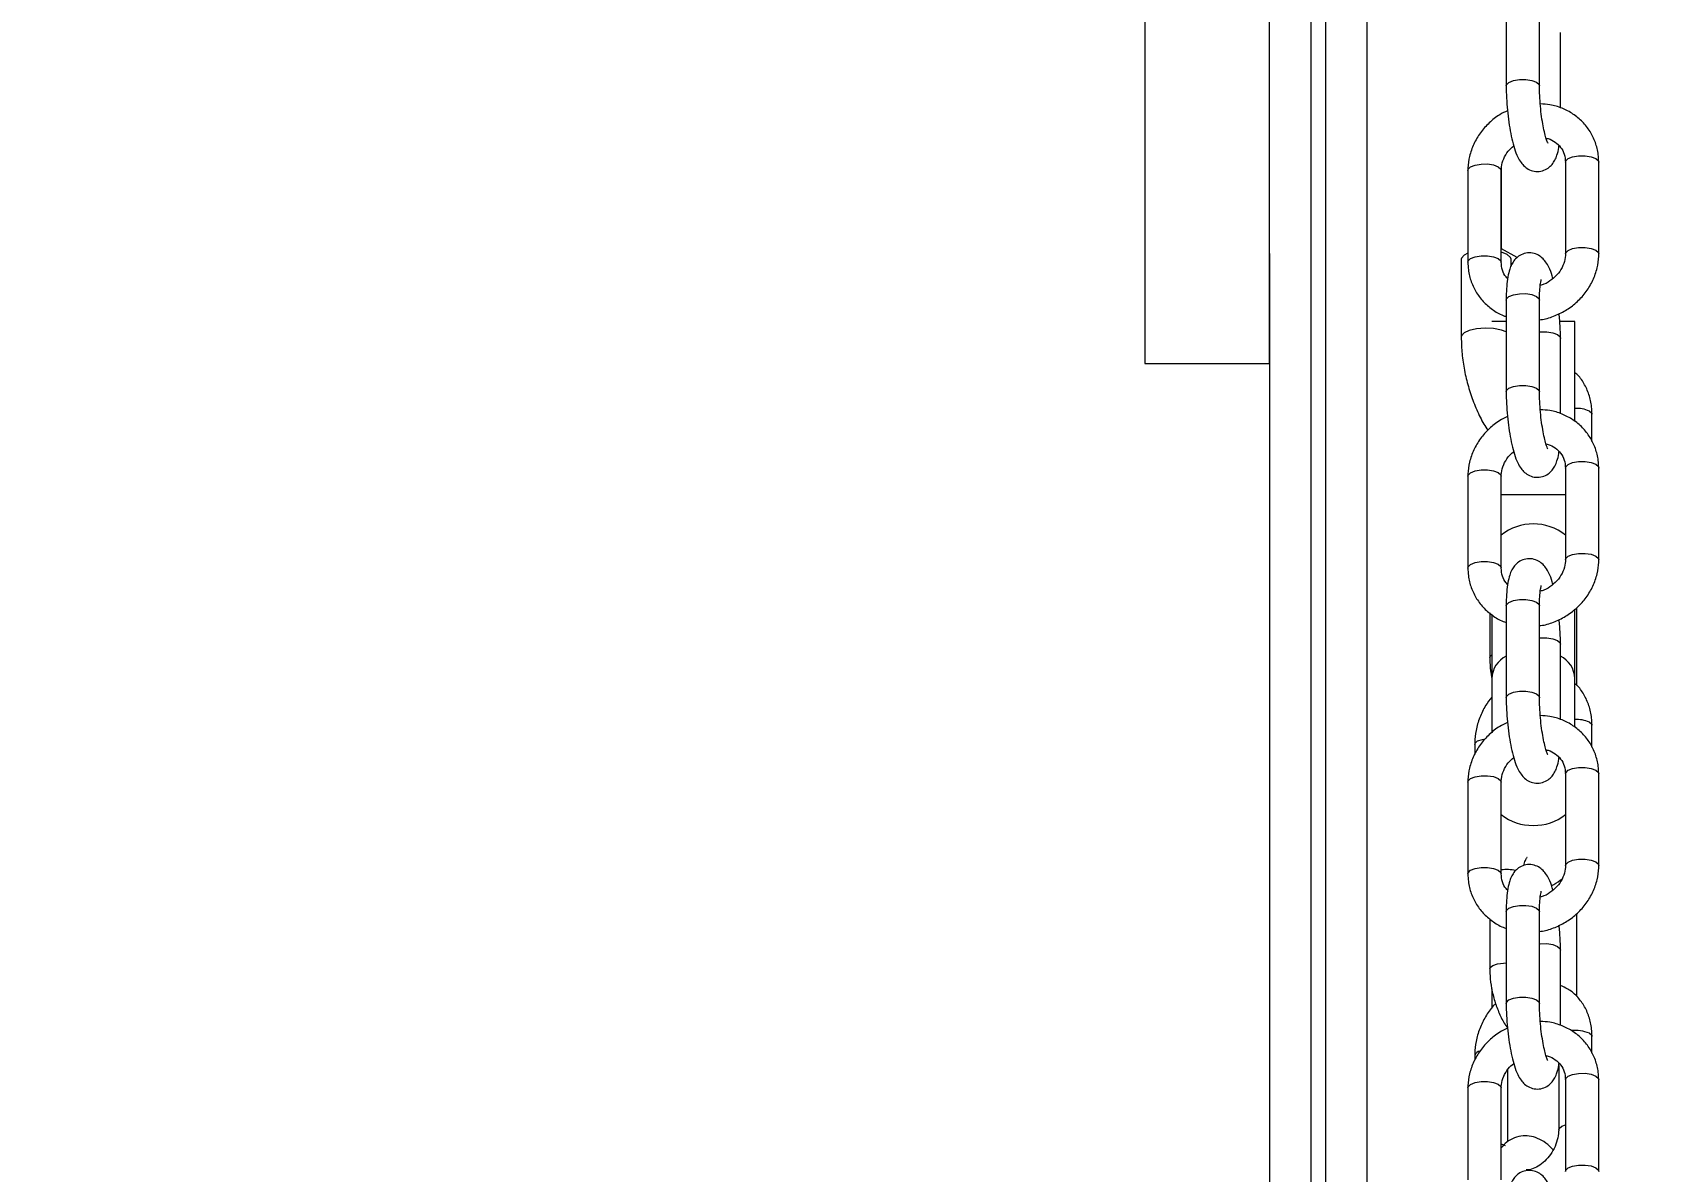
# Model space of a CAD drawing. Header units: millimetres. Extents: x -9110 to 8278, y -6387 to 5914.
# Drawn here: x -2328.6 to -2133, y 801.7 to 938.7 of the extents above; entities that cross this region are included whole.
import ezdxf

# ---------------------------------------------------------------- set-up
doc = ezdxf.new("R2010")
doc.units = ezdxf.units.MM
for name, color, linetype in [('DIKOM_ОБЪЕКТ', 7, 'Continuous'), ('DIKOM_РАЗМЕР_ЗОНА', 7, 'Continuous'), ('DIKOM_РАЗМЕР_ОБЪЕКТА', 7, 'Continuous')]:
    doc.layers.add(name, color=color, linetype=linetype)
doc.styles.add('style1', font='arial.ttf', dxfattribs={"width": 0.8})
doc.dimstyles.new('1-50', dxfattribs={"dimtxt": 300, "dimasz": 200, "dimexe": 100, "dimexo": 0, "dimgap": 100, "dimtad": 1, "dimtxsty": 'style1', "dimcen": 200, "dimclrd": 7, "dimclre": 7, "dimclrt": 7, "dimadec": 1, "dimazin": 2, "dimtfac": 1, "dimtmove": 0, "dimatfit": 2, "dimfxl": 0, "dimlwd": 25, "dimlwe": 18, "dimarcsym": 0})

# ---------------------------------------------------------------- blocks, each defined once
blk = doc.blocks.new('*D9')
at = {"layer": 'Defpoints', "color": 0, "transparency": 16777216}
for p in [(-2194.75, 3914.39), (-7206.95, -3406.45), (-367.75, -3406.45)]:
    blk.add_point(p, dxfattribs=at)
at = {"layer": 'DIKOM_РАЗМЕР_ОБЪЕКТА', "color": 7, "lineweight": 18, "transparency": 16777216}
for p, q in [((-2194.75, 3914.39), (-7306.95, 3914.39)), ((-367.75, -3406.45), (-7306.95, -3406.45))]:
    blk.add_line(p, q, dxfattribs=at)
at = {"layer": 'DIKOM_РАЗМЕР_ОБЪЕКТА', "color": 7, "lineweight": 25, "transparency": 16777216}
blk.add_line((-7206.95, 3714.39), (-7206.95, -3206.45), dxfattribs=at)
at = {"layer": 'DIKOM_РАЗМЕР_ОБЪЕКТА', "color": 7, "transparency": 16777216}
for points in [[(-7240.28, 3714.39), (-7173.61, 3714.39), (-7206.95, 3914.39)], [(-7240.28, -3206.45), (-7173.61, -3206.45), (-7206.95, -3406.45)]]:
    blk.add_solid(points, dxfattribs=at)
at = {"layer": 'DIKOM_РАЗМЕР_ОБЪЕКТА', "color": 7, "transparency": 16777216, "insert": (-7460.22, 292.26), "char_height": 300, "attachment_point": 5, "rotation": 90, "style": 'style1'}
blk.add_mtext('7300', dxfattribs=at)
blk = doc.blocks.new('*D10')
at = {"layer": 'Defpoints', "color": 0, "transparency": 16777216}
for p in [(-3851.31, 5914.39), (-8660.16, -5406.45), (-497.85, -5406.45)]:
    blk.add_point(p, dxfattribs=at)
at = {"layer": 'DIKOM_РАЗМЕР_ЗОНА', "color": 7, "lineweight": 18, "transparency": 16777216}
for p, q in [((-3851.31, 5914.39), (-8760.16, 5914.39)), ((-497.85, -5406.45), (-8760.16, -5406.45))]:
    blk.add_line(p, q, dxfattribs=at)
at = {"layer": 'DIKOM_РАЗМЕР_ЗОНА', "color": 7, "lineweight": 25, "transparency": 16777216}
blk.add_line((-8660.16, 5714.39), (-8660.16, -5206.45), dxfattribs=at)
at = {"layer": 'DIKOM_РАЗМЕР_ЗОНА', "color": 7, "transparency": 16777216}
for points in [[(-8693.49, 5714.39), (-8626.83, 5714.39), (-8660.16, 5914.39)], [(-8693.49, -5206.45), (-8626.83, -5206.45), (-8660.16, -5406.45)]]:
    blk.add_solid(points, dxfattribs=at)
at = {"layer": 'DIKOM_РАЗМЕР_ЗОНА', "color": 7, "transparency": 16777216, "insert": (-8913.43, 268.46), "char_height": 300, "attachment_point": 5, "rotation": 90, "style": 'style1'}
blk.add_mtext('11300', dxfattribs=at)

msp = doc.modelspace()

# ---------------------------------------------------------------- linework, layer by layer
at = {"layer": 'DIKOM_ОБЪЕКТ', "color": 7, "linetype": 'Continuous', "lineweight": 15}
for p, q in [((-2174.816, 503.968), (-2174.816, 2253.968)), ((-2173.084, 1853.969), (-2173.084, -1346.032)), ((-2168.084, -1346.032), (-2168.084, 1853.969)), ((-2194.816, 957.299), (-2194.816, 898.929)), ((-2179.816, 898.929), (-2179.816, 957.299)), ((-2151.344, 943.328), (-2151.344, 932.292)), ((-2147.344, 932.292), (-2147.344, 943.328)), ((-2144.823, 929.667), (-2144.823, 938.721)), ((-2144.218, 923.126), (-2144.218, 912.09)), ((-2140.262, 923.291), (-2140.217, 923.126)), ((-2140.217, 912.09), (-2140.217, 923.126)), ((-2155.95, 922.136), (-2155.95, 911.1)), ((-2151.95, 911.1), (-2151.95, 922.136)), ((-2151.9, 912.711), (-2151.9, 922.633)), ((-2179.816, 912.147), (-2179.816, 503.968)), ((-2156.751, 911.446), (-2156.751, 902.093)), ((-2151.994, 911.265), (-2151.95, 911.111)), ((-2151.9, 912.711), (-2151.95, 912.711)), ((-2150.012, 911.668), (-2151.9, 912.711)), ((-2150.751, 910.672), (-2150.751, 911.446)), ((-2151.344, 906.541), (-2151.344, 895.505)), ((-2147.389, 906.706), (-2147.344, 906.541)), ((-2147.344, 895.505), (-2147.344, 906.541)), ((-2151.344, 903.968), (-2153.084, 903.968)), ((-2143.084, 903.968), (-2144.878, 903.968)), ((-2143.084, 891.938), (-2143.084, 903.968)), ((-2144.823, 892.88), (-2144.823, 901.934)), ((-2194.816, 898.929), (-2179.816, 898.929)), ((-2141.031, 889.54), (-2141.031, 892.807)), ((-2144.218, 886.339), (-2144.218, 875.303)), ((-2140.262, 886.504), (-2140.217, 886.339)), ((-2140.217, 875.303), (-2140.217, 886.339)), ((-2155.95, 885.35), (-2155.95, 874.313)), ((-2151.95, 874.313), (-2151.95, 885.35)), ((-2144.218, 883.111), (-2151.95, 883.111)), ((-2151.994, 874.478), (-2151.95, 874.324)), ((-2153.319, 868.909), (-2153.319, 863.52)), ((-2153.084, 868.714), (-2153.084, 861.04)), ((-2151.344, 869.755), (-2151.344, 858.719)), ((-2147.389, 869.92), (-2147.344, 869.755)), ((-2147.344, 858.719), (-2147.344, 869.755)), ((-2143.084, 861.04), (-2143.084, 869.354)), ((-2142.849, 860.197), (-2142.849, 869.536)), ((-2144.823, 856.094), (-2144.823, 865.147)), ((-2153.084, 861.04), (-2153.084, 854.51)), ((-2143.084, 855.172), (-2143.084, 861.04)), ((-2141.031, 852.753), (-2141.031, 855.395)), ((-2155.137, 853.105), (-2155.137, 851.903)), ((-2154.215, 853.701), (-2153.867, 853.764)), ((-2144.218, 849.553), (-2144.218, 838.517)), ((-2140.262, 849.718), (-2140.217, 849.553)), ((-2140.217, 838.517), (-2140.217, 849.553)), ((-2155.95, 848.563), (-2155.95, 837.527)), ((-2151.95, 837.527), (-2151.95, 848.563)), ((-2151.994, 837.692), (-2151.95, 837.537)), ((-2147.389, 833.133), (-2147.344, 832.968)), ((-2153.319, 832.123), (-2153.319, 826.108)), ((-2151.344, 832.968), (-2151.344, 821.932)), ((-2147.344, 821.932), (-2147.344, 832.968)), ((-2142.849, 822.785), (-2142.849, 832.75)), ((-2144.823, 819.307), (-2144.823, 828.361)), ((-2153.084, 823.695), (-2153.084, 821.386)), ((-2141.031, 815.967), (-2141.031, 817.983)), ((-2155.137, 815.693), (-2155.137, 815.117)), ((-2151.137, 805.318), (-2151.137, 814.023)), ((-2145.031, 814.493), (-2145.031, 806.759)), ((-2155.95, 811.776), (-2155.95, 800.74)), ((-2151.95, 800.74), (-2151.95, 811.776)), ((-2144.218, 812.766), (-2144.218, 801.73)), ((-2140.262, 812.931), (-2140.217, 812.766)), ((-2140.217, 801.73), (-2140.217, 812.766)), ((-2151.95, 805.039), (-2151.453, 804.851))]:
    msp.add_line(p, q, dxfattribs=at)
at = {"layer": 'DIKOM_ОБЪЕКТ', "color": 7, "linetype": 'Continuous', "lineweight": 15, "flags": 128}
for points in [[(-2151.344, 932.292), (-2151.312, 932.434), (-2151.024, 932.718), (-2150.481, 932.938), (-2149.764, 933.06), (-2148.984, 933.065), (-2148.259, 932.952), (-2147.699, 932.738), (-2147.389, 932.457), (-2147.344, 932.29)], [(-2144.218, 923.126), (-2144.185, 923.268), (-2143.897, 923.552), (-2143.354, 923.772), (-2142.638, 923.894), (-2141.858, 923.899), (-2141.132, 923.786), (-2140.572, 923.572), (-2140.262, 923.291)], [(-2155.95, 922.136), (-2155.917, 922.278), (-2155.63, 922.563), (-2155.086, 922.782), (-2154.37, 922.904)], [(-2154.37, 922.904), (-2153.59, 922.909), (-2152.864, 922.796), (-2152.304, 922.582), (-2151.994, 922.301), (-2151.95, 922.136)], [(-2155.95, 912.168), (-2156.415, 911.934), (-2156.726, 911.583), (-2156.751, 911.446)], [(-2155.95, 911.1), (-2155.917, 911.242), (-2155.63, 911.526), (-2155.086, 911.746), (-2154.37, 911.868), (-2153.59, 911.873), (-2152.864, 911.76), (-2152.304, 911.546), (-2151.994, 911.265)], [(-2151.224, 912.019), (-2151.93, 912.29), (-2151.95, 912.295)], [(-2150.751, 911.446), (-2150.823, 911.678), (-2151.224, 912.019)], [(-2144.218, 912.098), (-2144.185, 912.232), (-2143.897, 912.516), (-2143.354, 912.736), (-2142.638, 912.858), (-2141.858, 912.863), (-2141.132, 912.75), (-2140.572, 912.536), (-2140.262, 912.255), (-2140.217, 912.09)], [(-2151.344, 906.541), (-2151.312, 906.683), (-2151.024, 906.968), (-2150.481, 907.188), (-2149.764, 907.309), (-2148.984, 907.314), (-2148.259, 907.201), (-2147.699, 906.988), (-2147.389, 906.706)], [(-2151.344, 902.727), (-2151.93, 902.937), (-2152.855, 903.107), (-2153.888, 903.154), (-2154.905, 903.073), (-2155.782, 902.874), (-2156.415, 902.581), (-2156.726, 902.23), (-2156.751, 902.094)], [(-2147.344, 902.692), (-2147.244, 902.702), (-2146.463, 902.707), (-2145.738, 902.594), (-2145.178, 902.38), (-2144.868, 902.099), (-2144.823, 901.935)], [(-2151.344, 895.505), (-2151.312, 895.647), (-2151.024, 895.932), (-2150.481, 896.152), (-2149.764, 896.273), (-2148.984, 896.278), (-2148.259, 896.165), (-2147.699, 895.952), (-2147.389, 895.67), (-2147.344, 895.504)], [(-2141.346, 893.188), (-2141.062, 892.931), (-2141.031, 892.807)], [(-2155.95, 885.35), (-2155.917, 885.491), (-2155.63, 885.776), (-2155.086, 885.996), (-2154.37, 886.117)], [(-2154.37, 886.117), (-2153.59, 886.122), (-2152.864, 886.009), (-2152.304, 885.796), (-2151.994, 885.515), (-2151.95, 885.35)], [(-2144.218, 886.339), (-2144.185, 886.481), (-2143.897, 886.766), (-2143.354, 886.986), (-2142.638, 887.107), (-2141.858, 887.112), (-2141.132, 886.999), (-2140.572, 886.786), (-2140.262, 886.504)], [(-2144.218, 875.311), (-2144.185, 875.445), (-2143.897, 875.73), (-2143.354, 875.95), (-2142.638, 876.071), (-2141.858, 876.076), (-2141.132, 875.963), (-2140.572, 875.75), (-2140.262, 875.468), (-2140.217, 875.304)], [(-2155.95, 874.313), (-2155.917, 874.455), (-2155.63, 874.74), (-2155.086, 874.96), (-2154.37, 875.081), (-2153.59, 875.086), (-2152.864, 874.973), (-2152.304, 874.76), (-2151.994, 874.478)], [(-2151.344, 869.755), (-2151.312, 869.896), (-2151.024, 870.181), (-2150.481, 870.401), (-2149.764, 870.523), (-2148.984, 870.527), (-2148.259, 870.414), (-2147.699, 870.201), (-2147.389, 869.92)], [(-2147.344, 865.906), (-2147.244, 865.915), (-2146.463, 865.92), (-2145.738, 865.807), (-2145.178, 865.594), (-2144.868, 865.312), (-2144.823, 865.148)], [(-2153.319, 863.52), (-2153.272, 863.672), (-2153.084, 863.853)], [(-2151.344, 858.719), (-2151.312, 858.86), (-2151.024, 859.145), (-2150.481, 859.365), (-2149.764, 859.487), (-2148.984, 859.491), (-2148.259, 859.378), (-2147.699, 859.165), (-2147.389, 858.884), (-2147.344, 858.717)], [(-2141.346, 855.776), (-2141.062, 855.519), (-2141.031, 855.395)], [(-2155.137, 853.105), (-2155.091, 853.257), (-2154.778, 853.51), (-2154.215, 853.701)], [(-2155.95, 848.563), (-2155.917, 848.704), (-2155.63, 848.989), (-2155.086, 849.209), (-2154.37, 849.331)], [(-2154.37, 849.331), (-2153.59, 849.335), (-2152.864, 849.222), (-2152.304, 849.009), (-2151.994, 848.728), (-2151.95, 848.563)], [(-2144.218, 849.553), (-2144.185, 849.694), (-2143.897, 849.979), (-2143.354, 850.199), (-2142.638, 850.321), (-2141.858, 850.325), (-2141.132, 850.212), (-2140.572, 849.999), (-2140.262, 849.718)], [(-2144.218, 838.524), (-2144.185, 838.658), (-2143.897, 838.943), (-2143.354, 839.163), (-2142.638, 839.285), (-2141.858, 839.289), (-2141.132, 839.176), (-2140.572, 838.963), (-2140.262, 838.682), (-2140.217, 838.517)], [(-2155.95, 837.526), (-2155.917, 837.668), (-2155.63, 837.953), (-2155.086, 838.173), (-2154.37, 838.295), (-2153.59, 838.299), (-2152.864, 838.186), (-2152.304, 837.973), (-2151.994, 837.692)], [(-2151.344, 832.968), (-2151.312, 833.109), (-2151.024, 833.394), (-2150.481, 833.614), (-2149.764, 833.736), (-2148.984, 833.741), (-2148.259, 833.628), (-2147.699, 833.414), (-2147.389, 833.133)], [(-2147.344, 829.119), (-2147.244, 829.129), (-2146.463, 829.133), (-2145.738, 829.02), (-2145.178, 828.807), (-2144.868, 828.526), (-2144.823, 828.361)], [(-2153.319, 826.108), (-2153.272, 826.26), (-2152.96, 826.513), (-2152.397, 826.704), (-2151.671, 826.805), (-2151.344, 826.816)], [(-2151.344, 821.932), (-2151.312, 822.073), (-2151.024, 822.358), (-2150.481, 822.578), (-2149.764, 822.7), (-2148.984, 822.705), (-2148.259, 822.592), (-2147.699, 822.378), (-2147.389, 822.097), (-2147.344, 821.93)], [(-2141.346, 818.364), (-2141.062, 818.107), (-2141.031, 817.983)], [(-2144.218, 812.766), (-2144.185, 812.907), (-2143.897, 813.192), (-2143.354, 813.412), (-2142.638, 813.534), (-2141.858, 813.539), (-2141.132, 813.426), (-2140.572, 813.212), (-2140.262, 812.931)], [(-2155.95, 811.776), (-2155.917, 811.918), (-2155.63, 812.202), (-2155.086, 812.422), (-2154.37, 812.544)], [(-2154.37, 812.544), (-2153.59, 812.549), (-2152.864, 812.436), (-2152.304, 812.222), (-2151.994, 811.941), (-2151.95, 811.776)], [(-2145.031, 806.763), (-2144.984, 806.911), (-2144.672, 807.164), (-2144.218, 807.329)], [(-2144.218, 801.738), (-2144.185, 801.871), (-2143.897, 802.156), (-2143.354, 802.376), (-2142.638, 802.498), (-2141.858, 802.503), (-2141.132, 802.39), (-2140.572, 802.176), (-2140.262, 801.895), (-2140.217, 801.73)]]:
    msp.add_lwpolyline(points, dxfattribs=at)
at = {"layer": 'DIKOM_ОБЪЕКТ', "color": 7, "linetype": 'Continuous', "lineweight": 15}
for centre, radius, start, end in [((-2142.924, 889.57), 3.947, 66.43566, 92.31744), ((-2148.084, 873.337), 6.277, 51.97921, 128.02079), ((-2149.907, 860.883), 3.18, 116.86154, 177.17406), ((-2146.259, 860.883), 3.179, 2.81549, 63.1489), ((-2142.924, 852.158), 3.947, 66.43566, 92.31744), ((-2148.28, 849.202), 5.843, 231.08582, 271.91925), ((-2147.888, 849.202), 5.843, 268.08075, 308.91418), ((-2151.328, 832.758), 5.283, 77.62754, 96.76109), ((-2143.023, 814.304), 4.393, 67.55715, 96.4191), ((-2154.412, 815.45), 0.765, 97.19398, 161.47578)]:
    msp.add_arc(centre, radius, start, end, dxfattribs=at)
for points, knots in [([(-2151.344, 932.292), (-2151.342, 932.051), (-2151.336, 931.347), (-2151.273, 930.116), (-2151.134, 928.646), (-2150.934, 927.227), (-2150.677, 925.912), (-2150.363, 924.729), (-2150.017, 923.815), (-2149.628, 923.123), (-2149.162, 922.588), (-2148.554, 922.177), (-2147.787, 921.968), (-2146.981, 922.047), (-2146.296, 922.382), (-2145.799, 922.858), (-2145.456, 923.395), (-2145.201, 924.056), (-2145.054, 924.6), (-2145.006, 925.023), (-2144.998, 925.092)], [0, 0, 0, 0, 0.038965, 0.113616, 0.1879081, 0.2623299, 0.3374806, 0.4145826, 0.4967881, 0.5563924, 0.6023368, 0.6467802, 0.6917733, 0.7373863, 0.7815125, 0.8220724, 0.8645588, 0.91517, 0.9861811, 1, 1, 1, 1]), ([(-2146.333, 925.436), (-2146.331, 925.432), (-2146.323, 925.419), (-2146.42, 925.612), (-2146.571, 926.045), (-2146.765, 926.768), (-2146.961, 927.742), (-2147.135, 928.908), (-2147.265, 930.176), (-2147.334, 931.335), (-2147.341, 932.013), (-2147.344, 932.292)], [0, 0, 0, 0, 0.0315089, 0.1164395, 0.2201155, 0.3407132, 0.4732902, 0.6126904, 0.7553785, 0.8992309, 1, 1, 1, 1]), ([(-2151.186, 929.31), (-2151.503, 929.16), (-2152.304, 928.781), (-2153.418, 927.88), (-2154.484, 926.689), (-2155.289, 925.319), (-2155.79, 923.872), (-2155.943, 922.792), (-2155.949, 922.227), (-2155.95, 922.136)], [0, 0, 0, 0, 0.1135399, 0.2869839, 0.4607489, 0.6345154, 0.807887, 0.9691995, 1, 1, 1, 1]), ([(-2140.217, 923.126), (-2140.229, 923.432), (-2140.26, 924.236), (-2140.576, 925.503), (-2141.22, 926.842), (-2142.138, 928.008), (-2143.284, 928.959), (-2144.614, 929.652), (-2145.957, 930.07), (-2146.86, 930.118), (-2147.252, 930.138)], [0, 0, 0, 0, 0.0834087, 0.219756, 0.355508, 0.4906236, 0.6254529, 0.7604811, 0.8961951, 1, 1, 1, 1]), ([(-2151.95, 922.136), (-2151.945, 922.273), (-2151.928, 922.732), (-2151.695, 923.533), (-2151.184, 924.429), (-2150.672, 924.886), (-2150.442, 925.092)], [0, 0, 0, 0, 0.132775, 0.4450486, 0.750647, 1, 1, 1, 1]), ([(-2146.553, 926.016), (-2146.466, 926.001), (-2146.046, 925.926), (-2145.422, 925.551), (-2144.757, 924.923), (-2144.31, 924.105), (-2144.249, 923.455), (-2144.218, 923.126)], [0, 0, 0, 0, 0.0581317, 0.2826746, 0.5137502, 0.7542408, 1, 1, 1, 1]), ([(-2145.725, 909.135), (-2145.752, 909.238), (-2145.888, 909.761), (-2146.152, 910.404), (-2146.54, 911.104), (-2147.004, 911.638), (-2147.614, 912.05), (-2148.38, 912.258), (-2149.186, 912.179), (-2149.872, 911.844), (-2150.369, 911.369), (-2150.711, 910.83), (-2150.969, 910.176), (-2151.164, 909.338), (-2151.294, 908.25), (-2151.34, 907.269), (-2151.344, 906.685), (-2151.344, 906.541)], [0, 0, 0, 0, 0.0263907, 0.1338548, 0.2117659, 0.2718382, 0.3299446, 0.3887667, 0.4483858, 0.5060746, 0.5591196, 0.6146645, 0.6808235, 0.7736654, 0.8741933, 0.9690952, 1, 1, 1, 1]), ([(-2147.344, 904.179), (-2147.226, 904.189), (-2146.585, 904.244), (-2145.451, 904.637), (-2144.019, 905.35), (-2142.746, 906.34), (-2141.684, 907.539), (-2140.878, 908.907), (-2140.377, 910.354), (-2140.226, 911.434), (-2140.219, 911.999), (-2140.217, 912.09)], [0, 0, 0, 0, 0.0306477, 0.1661512, 0.3022622, 0.4388121, 0.5755752, 0.7123243, 0.8487957, 0.9757685, 1, 1, 1, 1]), ([(-2144.218, 912.09), (-2144.223, 911.953), (-2144.241, 911.495), (-2144.469, 910.69), (-2145.026, 909.755), (-2145.826, 908.984), (-2146.6, 908.485), (-2147.1, 908.348), (-2147.249, 908.307)], [0, 0, 0, 0, 0.0902369, 0.3024238, 0.5101452, 0.71368, 0.9151273, 1, 1, 1, 1]), ([(-2155.95, 911.1), (-2155.938, 910.795), (-2155.907, 909.99), (-2155.592, 908.723), (-2154.946, 907.386), (-2154.031, 906.213), (-2152.877, 905.286), (-2151.957, 904.731), (-2151.408, 904.577), (-2151.344, 904.559)], [0, 0, 0, 0, 0.1071652, 0.2823351, 0.4567739, 0.630342, 0.8035733, 0.9770602, 1, 1, 1, 1]), ([(-2151.17, 909.134), (-2151.237, 909.195), (-2151.538, 909.47), (-2151.849, 910.128), (-2151.916, 910.774), (-2151.95, 911.1)], [0, 0, 0, 0, 0.1234403, 0.5570029, 1, 1, 1, 1]), ([(-2147.344, 906.541), (-2147.343, 906.739), (-2147.338, 907.306), (-2147.288, 908.075), (-2147.208, 908.689), (-2147.123, 909.012), (-2147.123, 909.012), (-2147.123, 909.012)], [0, 0, 0, 0, 0.1538247, 0.4403034, 0.6814249, 0.8873477, 1, 1, 1, 1]), ([(-2144.823, 901.934), (-2144.826, 902.175), (-2144.832, 902.879), (-2144.877, 903.894), (-2144.954, 904.649), (-2144.982, 904.917)], [0, 0, 0, 0, 0.2521187, 0.7351776, 1, 1, 1, 1]), ([(-2156.751, 902.093), (-2156.745, 901.748), (-2156.729, 900.758), (-2156.557, 899.081), (-2156.179, 897.102), (-2155.63, 895.164), (-2154.912, 893.323), (-2154.215, 891.874), (-2153.711, 891.127), (-2153.547, 890.883)], [0, 0, 0, 0, 0.0889782, 0.2551084, 0.4204166, 0.5856579, 0.7515553, 0.9189635, 1, 1, 1, 1]), ([(-2141.031, 892.807), (-2141.041, 893.102), (-2141.067, 893.913), (-2141.346, 895.191), (-2141.965, 896.517), (-2142.568, 897.407), (-2143.011, 897.753), (-2143.084, 897.809)], [0, 0, 0, 0, 0.1536719, 0.4209952, 0.6871904, 0.9487537, 1, 1, 1, 1]), ([(-2151.344, 895.505), (-2151.342, 895.264), (-2151.336, 894.56), (-2151.273, 893.329), (-2151.134, 891.859), (-2150.934, 890.44), (-2150.677, 889.125), (-2150.363, 887.942), (-2150.017, 887.028), (-2149.628, 886.337), (-2149.163, 885.802), (-2148.554, 885.39), (-2147.787, 885.181), (-2146.981, 885.26), (-2146.296, 885.596), (-2145.799, 886.071), (-2145.456, 886.608), (-2145.201, 887.269), (-2145.054, 887.813), (-2145.006, 888.236), (-2144.998, 888.305)], [0, 0, 0, 0, 0.0389649, 0.1136216, 0.1879074, 0.262329, 0.3374848, 0.4145819, 0.4967871, 0.5563913, 0.6023523, 0.6467813, 0.6917743, 0.7373871, 0.7815132, 0.822073, 0.8645592, 0.9151703, 0.9861811, 1, 1, 1, 1]), ([(-2146.333, 888.649), (-2146.331, 888.646), (-2146.323, 888.632), (-2146.42, 888.825), (-2146.571, 889.258), (-2146.765, 889.982), (-2146.961, 890.955), (-2147.135, 892.122), (-2147.265, 893.389), (-2147.334, 894.549), (-2147.341, 895.226), (-2147.344, 895.505)], [0, 0, 0, 0, 0.0315089, 0.1164395, 0.2201155, 0.3407132, 0.4732902, 0.6126904, 0.7553785, 0.8992309, 1, 1, 1, 1]), ([(-2151.186, 892.523), (-2151.503, 892.373), (-2152.304, 891.994), (-2153.418, 891.094), (-2154.484, 889.902), (-2155.289, 888.532), (-2155.79, 887.086), (-2155.943, 886.006), (-2155.949, 885.44), (-2155.95, 885.35)], [0, 0, 0, 0, 0.1135416, 0.2869882, 0.4607558, 0.634525, 0.8078992, 0.9692141, 1, 1, 1, 1]), ([(-2140.217, 886.339), (-2140.229, 886.645), (-2140.26, 887.45), (-2140.576, 888.716), (-2141.22, 890.056), (-2142.138, 891.221), (-2143.284, 892.173), (-2144.614, 892.866), (-2145.957, 893.283), (-2146.86, 893.331), (-2147.252, 893.352)], [0, 0, 0, 0, 0.0834087, 0.219756, 0.355508, 0.4906236, 0.6254529, 0.7604811, 0.8961951, 1, 1, 1, 1]), ([(-2151.95, 885.35), (-2151.945, 885.486), (-2151.928, 885.945), (-2151.696, 886.747), (-2151.184, 887.643), (-2150.672, 888.1), (-2150.442, 888.305)], [0, 0, 0, 0, 0.1326871, 0.4450097, 0.7506296, 1, 1, 1, 1]), ([(-2146.553, 889.23), (-2146.466, 889.214), (-2146.046, 889.139), (-2145.422, 888.764), (-2144.757, 888.137), (-2144.31, 887.319), (-2144.249, 886.668), (-2144.218, 886.339)], [0, 0, 0, 0, 0.0580901, 0.2826931, 0.5137546, 0.7542606, 1, 1, 1, 1]), ([(-2155.95, 874.313), (-2155.938, 874.008), (-2155.907, 873.203), (-2155.592, 871.936), (-2154.946, 870.599), (-2154.031, 869.427), (-2152.877, 868.499), (-2151.957, 867.944), (-2151.408, 867.791), (-2151.344, 867.773)], [0, 0, 0, 0, 0.107149, 0.2823357, 0.4567744, 0.6303423, 0.8035735, 0.9770602, 1, 1, 1, 1]), ([(-2151.17, 872.348), (-2151.237, 872.409), (-2151.538, 872.683), (-2151.849, 873.341), (-2151.916, 873.987), (-2151.95, 874.313)], [0, 0, 0, 0, 0.1233471, 0.5569242, 1, 1, 1, 1]), ([(-2145.725, 872.348), (-2145.752, 872.451), (-2145.888, 872.974), (-2146.152, 873.617), (-2146.54, 874.318), (-2147.004, 874.851), (-2147.614, 875.263), (-2148.38, 875.471), (-2149.186, 875.393), (-2149.872, 875.057), (-2150.369, 874.582), (-2150.711, 874.043), (-2150.969, 873.39), (-2151.164, 872.552), (-2151.294, 871.463), (-2151.34, 870.482), (-2151.344, 869.898), (-2151.344, 869.755)], [0, 0, 0, 0, 0.0263909, 0.1338559, 0.2117676, 0.2718404, 0.3299473, 0.3887698, 0.4483894, 0.5060787, 0.5591242, 0.6146695, 0.680829, 0.7736717, 0.8741798, 0.9690824, 1, 1, 1, 1]), ([(-2147.344, 867.392), (-2147.226, 867.402), (-2146.585, 867.458), (-2145.451, 867.85), (-2144.019, 868.563), (-2142.746, 869.554), (-2141.684, 870.752), (-2140.878, 872.12), (-2140.377, 873.567), (-2140.226, 874.647), (-2140.219, 875.213), (-2140.217, 875.303)], [0, 0, 0, 0, 0.0306477, 0.1661512, 0.3022622, 0.4388121, 0.5755752, 0.7123243, 0.8487957, 0.9757685, 1, 1, 1, 1]), ([(-2144.218, 875.303), (-2144.223, 875.167), (-2144.241, 874.708), (-2144.469, 873.903), (-2145.026, 872.969), (-2145.826, 872.198), (-2146.6, 871.698), (-2147.1, 871.561), (-2147.249, 871.52)], [0, 0, 0, 0, 0.0902376, 0.3024262, 0.5101492, 0.7136694, 0.9151203, 1, 1, 1, 1]), ([(-2147.344, 869.755), (-2147.343, 869.953), (-2147.338, 870.52), (-2147.288, 871.288), (-2147.208, 871.903), (-2147.123, 872.225), (-2147.123, 872.226), (-2147.123, 872.226)], [0, 0, 0, 0, 0.1538018, 0.4402829, 0.6814223, 0.8873467, 1, 1, 1, 1]), ([(-2144.823, 865.147), (-2144.826, 865.389), (-2144.832, 866.092), (-2144.877, 867.108), (-2144.954, 867.863), (-2144.982, 868.13)], [0, 0, 0, 0, 0.2521304, 0.7351731, 1, 1, 1, 1]), ([(-2153.319, 863.52), (-2153.312, 863.249), (-2153.293, 862.472), (-2153.213, 861.648), (-2153.088, 861.122), (-2153.084, 861.107)], [0, 0, 0, 0, 0.3426845, 0.9816537, 1, 1, 1, 1]), ([(-2141.031, 855.395), (-2141.041, 855.69), (-2141.067, 856.501), (-2141.347, 857.779), (-2141.965, 859.105), (-2142.568, 859.995), (-2143.011, 860.341), (-2143.084, 860.397)], [0, 0, 0, 0, 0.1536762, 0.4209792, 0.6871818, 0.9487522, 1, 1, 1, 1]), ([(-2153.084, 858.798), (-2153.342, 858.46), (-2153.923, 857.696), (-2154.565, 856.325), (-2155.008, 854.818), (-2155.132, 853.73), (-2155.136, 853.174), (-2155.137, 853.105)], [0, 0, 0, 0, 0.2050593, 0.4628606, 0.7217513, 0.9655796, 1, 1, 1, 1]), ([(-2151.344, 858.719), (-2151.342, 858.477), (-2151.336, 857.774), (-2151.273, 856.542), (-2151.134, 855.072), (-2150.934, 853.653), (-2150.677, 852.338), (-2150.363, 851.155), (-2150.017, 850.241), (-2149.628, 849.55), (-2149.163, 849.015), (-2148.554, 848.603), (-2147.787, 848.395), (-2146.981, 848.474), (-2146.296, 848.809), (-2145.799, 849.285), (-2145.456, 849.822), (-2145.201, 850.482), (-2145.054, 851.027), (-2145.006, 851.45), (-2144.998, 851.519)], [0, 0, 0, 0, 0.038965, 0.113622, 0.1879081, 0.2623299, 0.337486, 0.4145981, 0.4967861, 0.5563905, 0.6023548, 0.6467814, 0.6917745, 0.7373875, 0.7815138, 0.8220736, 0.8645767, 0.9151879, 0.9861811, 1, 1, 1, 1]), ([(-2146.333, 851.863), (-2146.331, 851.859), (-2146.323, 851.846), (-2146.42, 852.039), (-2146.571, 852.472), (-2146.765, 853.195), (-2146.961, 854.168), (-2147.135, 855.335), (-2147.265, 856.603), (-2147.334, 857.762), (-2147.341, 858.44), (-2147.344, 858.719)], [0, 0, 0, 0, 0.0315089, 0.1164424, 0.2201181, 0.3407154, 0.4732919, 0.6126917, 0.7553793, 0.8992312, 1, 1, 1, 1]), ([(-2140.217, 849.553), (-2140.229, 849.858), (-2140.26, 850.663), (-2140.576, 851.93), (-2141.22, 853.269), (-2142.139, 854.434), (-2143.284, 855.386), (-2144.614, 856.079), (-2145.957, 856.497), (-2146.86, 856.544), (-2147.252, 856.565)], [0, 0, 0, 0, 0.0833974, 0.2197465, 0.3555005, 0.4906103, 0.6254477, 0.7604778, 0.8961937, 1, 1, 1, 1]), ([(-2151.186, 855.736), (-2151.503, 855.586), (-2152.304, 855.207), (-2153.418, 854.307), (-2154.484, 853.116), (-2155.289, 851.746), (-2155.79, 850.299), (-2155.943, 849.219), (-2155.949, 848.653), (-2155.95, 848.563)], [0, 0, 0, 0, 0.1135402, 0.2869847, 0.4607501, 0.6345172, 0.8078892, 0.9692021, 1, 1, 1, 1]), ([(-2151.95, 848.563), (-2151.945, 848.7), (-2151.928, 849.159), (-2151.696, 849.96), (-2151.184, 850.856), (-2150.672, 851.313), (-2150.442, 851.518)], [0, 0, 0, 0, 0.1327102, 0.4450245, 0.7506362, 1, 1, 1, 1]), ([(-2146.553, 852.443), (-2146.466, 852.427), (-2146.046, 852.353), (-2145.422, 851.978), (-2144.757, 851.35), (-2144.31, 850.532), (-2144.249, 849.881), (-2144.218, 849.553)], [0, 0, 0, 0, 0.0580932, 0.2826566, 0.5137892, 0.7542473, 1, 1, 1, 1]), ([(-2149.197, 838.55), (-2149.191, 838.594), (-2149.148, 838.912), (-2148.991, 839.271), (-2148.825, 839.508), (-2148.843, 839.492), (-2148.848, 839.487)], [0, 0, 0, 0, 0.0629568, 0.4499592, 0.8249056, 1, 1, 1, 1]), ([(-2155.95, 837.527), (-2155.938, 837.221), (-2155.907, 836.417), (-2155.592, 835.149), (-2154.946, 833.812), (-2154.031, 832.64), (-2152.877, 831.712), (-2151.957, 831.158), (-2151.408, 831.004), (-2151.344, 830.986)], [0, 0, 0, 0, 0.1071489, 0.2823477, 0.4567749, 0.6303426, 0.8035736, 0.9770603, 1, 1, 1, 1]), ([(-2151.17, 835.561), (-2151.237, 835.622), (-2151.538, 835.897), (-2151.849, 836.554), (-2151.916, 837.2), (-2151.95, 837.527)], [0, 0, 0, 0, 0.1233471, 0.5569242, 1, 1, 1, 1]), ([(-2145.725, 835.561), (-2145.752, 835.664), (-2145.888, 836.187), (-2146.152, 836.831), (-2146.54, 837.531), (-2147.004, 838.064), (-2147.614, 838.476), (-2148.38, 838.685), (-2149.186, 838.606), (-2149.872, 838.27), (-2150.369, 837.795), (-2150.711, 837.257), (-2150.969, 836.603), (-2151.164, 835.765), (-2151.294, 834.676), (-2151.34, 833.695), (-2151.344, 833.111), (-2151.344, 832.968)], [0, 0, 0, 0, 0.026391, 0.1338564, 0.2117639, 0.2718411, 0.3299481, 0.3887692, 0.4483883, 0.5060778, 0.5591234, 0.614669, 0.6808287, 0.7736768, 0.8741794, 0.9690823, 1, 1, 1, 1]), ([(-2147.344, 830.605), (-2147.226, 830.615), (-2146.585, 830.671), (-2145.451, 831.063), (-2144.019, 831.777), (-2142.746, 832.767), (-2141.684, 833.965), (-2140.878, 835.334), (-2140.377, 836.781), (-2140.226, 837.86), (-2140.219, 838.426), (-2140.217, 838.517)], [0, 0, 0, 0, 0.0306544, 0.1661545, 0.302261, 0.4388169, 0.5755797, 0.712336, 0.8488071, 0.9757685, 1, 1, 1, 1]), ([(-2144.218, 838.517), (-2144.223, 838.38), (-2144.241, 837.921), (-2144.469, 837.116), (-2145.026, 836.182), (-2145.826, 835.411), (-2146.6, 834.911), (-2147.1, 834.774), (-2147.249, 834.734)], [0, 0, 0, 0, 0.0902372, 0.3024431, 0.5101477, 0.7136818, 0.9151208, 1, 1, 1, 1]), ([(-2145.907, 836.126), (-2145.813, 836.165), (-2145.352, 836.36), (-2144.945, 836.687), (-2144.622, 836.947)], [0, 0, 0, 0, 0.2040731, 1, 1, 1, 1]), ([(-2147.344, 832.968), (-2147.343, 833.166), (-2147.338, 833.733), (-2147.288, 834.501), (-2147.208, 835.116), (-2147.123, 835.439), (-2147.123, 835.439), (-2147.123, 835.439)], [0, 0, 0, 0, 0.153802, 0.4402835, 0.6814232, 0.8873479, 1, 1, 1, 1]), ([(-2144.823, 828.361), (-2144.826, 828.602), (-2144.832, 829.306), (-2144.877, 830.321), (-2144.954, 831.076), (-2144.982, 831.343)], [0, 0, 0, 0, 0.2521304, 0.7351731, 1, 1, 1, 1]), ([(-2153.319, 826.108), (-2153.314, 825.837), (-2153.298, 825.059), (-2153.123, 823.738), (-2152.749, 822.194), (-2152.195, 820.738), (-2151.673, 819.664), (-2151.291, 819.164), (-2151.194, 819.036)], [0, 0, 0, 0, 0.1096686, 0.3141566, 0.5178688, 0.7224251, 0.9294578, 1, 1, 1, 1]), ([(-2141.031, 817.983), (-2141.04, 818.279), (-2141.066, 819.09), (-2141.35, 820.363), (-2141.953, 821.71), (-2142.827, 822.838), (-2143.797, 823.662), (-2144.522, 823.969), (-2144.823, 824.096)], [0, 0, 0, 0, 0.1108617, 0.3036806, 0.4957305, 0.684427, 0.868979, 1, 1, 1, 1]), ([(-2152.614, 821.928), (-2152.71, 821.836), (-2153.185, 821.38), (-2153.854, 820.359), (-2154.571, 818.92), (-2155.006, 817.404), (-2155.132, 816.318), (-2155.136, 815.762), (-2155.137, 815.693)], [0, 0, 0, 0, 0.0583008, 0.288108, 0.5189606, 0.7508319, 0.9691568, 1, 1, 1, 1]), ([(-2151.344, 821.932), (-2151.342, 821.691), (-2151.336, 820.987), (-2151.273, 819.756), (-2151.134, 818.286), (-2150.934, 816.866), (-2150.677, 815.551), (-2150.363, 814.369), (-2150.017, 813.455), (-2149.628, 812.763), (-2149.163, 812.228), (-2148.554, 811.817), (-2147.787, 811.608), (-2146.981, 811.687), (-2146.296, 812.022), (-2145.799, 812.498), (-2145.456, 813.035), (-2145.201, 813.696), (-2145.054, 814.24), (-2145.006, 814.663), (-2144.998, 814.732)], [0, 0, 0, 0, 0.0389593, 0.1136163, 0.1879024, 0.2623301, 0.3374809, 0.4145977, 0.4967858, 0.5563868, 0.6023511, 0.6467778, 0.6917709, 0.7373839, 0.781508, 0.8220711, 0.8645742, 0.9151818, 0.9861969, 1, 1, 1, 1]), ([(-2146.333, 815.076), (-2146.331, 815.072), (-2146.323, 815.059), (-2146.42, 815.252), (-2146.571, 815.685), (-2146.765, 816.408), (-2146.961, 817.382), (-2147.135, 818.548), (-2147.265, 819.816), (-2147.334, 820.975), (-2147.341, 821.653), (-2147.344, 821.932)], [0, 0, 0, 0, 0.031456, 0.1164423, 0.2201195, 0.3407187, 0.4732972, 0.6126991, 0.7553888, 0.8992297, 1, 1, 1, 1]), ([(-2140.217, 812.766), (-2140.229, 813.071), (-2140.26, 813.876), (-2140.576, 815.143), (-2141.22, 816.482), (-2142.139, 817.648), (-2143.284, 818.599), (-2144.614, 819.292), (-2145.957, 819.71), (-2146.86, 819.758), (-2147.252, 819.778)], [0, 0, 0, 0, 0.0833876, 0.2197464, 0.3555005, 0.4906104, 0.6254544, 0.7604776, 0.8961936, 1, 1, 1, 1]), ([(-2151.186, 818.95), (-2151.503, 818.8), (-2152.304, 818.421), (-2153.418, 817.52), (-2154.484, 816.329), (-2155.289, 814.959), (-2155.79, 813.512), (-2155.943, 812.433), (-2155.949, 811.867), (-2155.95, 811.776)], [0, 0, 0, 0, 0.1135402, 0.2869847, 0.4607501, 0.6345172, 0.8078892, 0.9692021, 1, 1, 1, 1]), ([(-2146.553, 815.656), (-2146.466, 815.641), (-2146.046, 815.566), (-2145.421, 815.191), (-2144.758, 814.564), (-2144.31, 813.745), (-2144.249, 813.095), (-2144.218, 812.766)], [0, 0, 0, 0, 0.0581322, 0.2826862, 0.5138093, 0.7542574, 1, 1, 1, 1]), ([(-2151.95, 811.776), (-2151.945, 811.913), (-2151.928, 812.372), (-2151.696, 813.173), (-2151.184, 814.069), (-2150.672, 814.526), (-2150.442, 814.732)], [0, 0, 0, 0, 0.1327102, 0.4450245, 0.7506362, 1, 1, 1, 1]), ([(-2145.689, 804.328), (-2145.977, 804.62), (-2146.544, 805.194), (-2147.524, 805.74), (-2148.546, 806.032), (-2149.601, 806.035), (-2150.605, 805.723), (-2151.417, 805.205), (-2151.792, 804.747), (-2151.95, 804.555)], [0, 0, 0, 0, 0.1626912, 0.3193198, 0.46453, 0.6041851, 0.7532979, 0.8963416, 1, 1, 1, 1]), ([(-2145.031, 806.759), (-2145.036, 806.604), (-2145.051, 806.122), (-2145.242, 805.255), (-2145.689, 804.235), (-2146.328, 803.328), (-2147.098, 802.602), (-2147.917, 802.125), (-2148.559, 801.908), (-2148.86, 801.914), (-2148.939, 801.915)], [0, 0, 0, 0, 0.0697563, 0.2169057, 0.3642411, 0.5110357, 0.6570454, 0.8023835, 0.9480109, 1, 1, 1, 1]), ([(-2145.725, 798.775), (-2145.752, 798.878), (-2145.888, 799.401), (-2146.152, 800.044), (-2146.54, 800.744), (-2147.004, 801.278), (-2147.614, 801.69), (-2148.38, 801.898), (-2149.186, 801.819), (-2149.872, 801.484), (-2150.369, 801.009), (-2150.711, 800.47), (-2150.969, 799.816), (-2151.164, 798.978), (-2151.294, 797.89), (-2151.34, 796.909), (-2151.344, 796.325), (-2151.344, 796.181)], [0, 0, 0, 0, 0.026391, 0.1338565, 0.211764, 0.2718413, 0.3299484, 0.3887695, 0.4483887, 0.5060782, 0.5591239, 0.6146695, 0.6808293, 0.7736775, 0.874186, 0.9690822, 1, 1, 1, 1])]:
    msp.add_open_spline(points, degree=3, knots=knots, dxfattribs=at)

# ---------------------------------------------------------------- dimensions: what is measured, and where the dimension line sits
at = {"layer": 'DIKOM_РАЗМЕР_ЗОНА'}
dim = msp.add_linear_dim(base=(-8660.16, -5406.454), p1=(-3851.314, 5914.391), p2=(-497.849, -5406.454), angle=90, text='11300', dimstyle='1-50', dxfattribs=at)
dim.commit()
dim.dimension.update_dxf_attribs({"geometry": '*D10', "text_midpoint": (-8660.16, 268.455), "dimtype": 160})
at = {"layer": 'DIKOM_РАЗМЕР_ОБЪЕКТА'}
dim = msp.add_linear_dim(base=(-7206.946, -3406.454), p1=(-2194.748, 3914.391), p2=(-367.748, -3406.454), angle=90, text='7300', dimstyle='1-50', dxfattribs=at)
dim.commit()
dim.dimension.update_dxf_attribs({"geometry": '*D9', "text_midpoint": (-7206.946, 292.262), "dimtype": 160})

doc.saveas('drawing.dxf')
